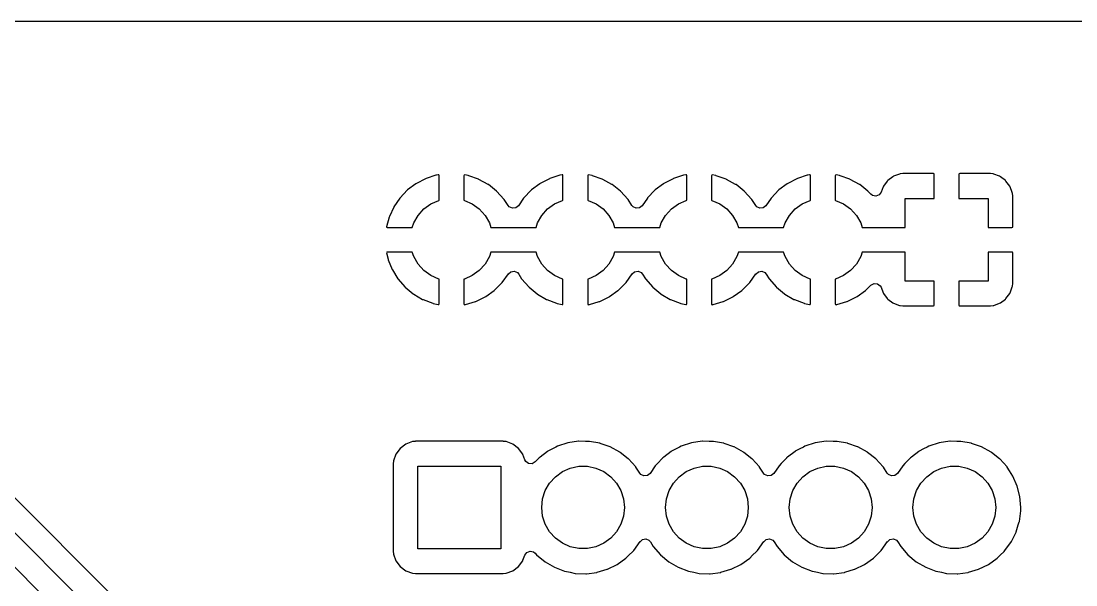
# Model space of a CAD drawing. Extents: x 1.59 to 8.05, y -5.89 to -3.37.
# Drawn here: x 6.693 to 7.545, y -3.823 to -3.366 of the extents above; entities that cross this region are included whole.
import ezdxf

# ---------------------------------------------------------------- set-up
doc = ezdxf.new("R2010")
doc.units = 0
doc.header["$MEASUREMENT"] = 0
doc.layers.add('BLACK', color=7, linetype='CONTINUOUS')

msp = doc.modelspace()

# ---------------------------------------------------------------- linework, layer by layer
at = {"layer": 'BLACK', "linetype": 'CONTINUOUS'}
for p, q in [((1.77329, -3.36646), (7.87207, -3.36646)), ((6.9164, -3.98047), (6.39306, -3.45713)), ((6.37704, -3.46942), (6.91261, -4.00499)), ((6.89778, -4.018), (6.366, -3.48622)), ((7.01997, -3.49395), (7.01254, -3.49782)), ((7.02035, -3.49379), (7.01997, -3.49395)), ((7.02832, -3.49118), (7.02035, -3.49379)), ((7.02871, -3.49109), (7.02832, -3.49118)), ((7.03023, -3.49086), (7.02871, -3.49109)), ((7.03079, -3.49094), (7.03023, -3.49086)), ((7.03094, -3.49146), (7.03079, -3.49094)), ((7.03094, -3.51141), (7.03094, -3.49146)), ((7.05112, -3.49096), (7.05094, -3.49153)), ((7.05094, -3.49153), (7.05094, -3.51141)), ((7.05165, -3.4909), (7.05112, -3.49096)), ((7.05445, -3.4914), (7.05165, -3.4909)), ((7.05484, -3.49151), (7.05445, -3.4914)), ((7.06274, -3.49431), (7.05484, -3.49151)), ((7.11997, -3.49395), (7.11254, -3.49782)), ((7.12035, -3.49379), (7.11997, -3.49395)), ((7.12832, -3.49118), (7.12035, -3.49379)), ((7.12871, -3.49109), (7.12832, -3.49118)), ((7.13023, -3.49086), (7.12871, -3.49109)), ((7.13079, -3.49094), (7.13023, -3.49086)), ((7.13094, -3.49146), (7.13079, -3.49094)), ((7.13094, -3.51141), (7.13094, -3.49146)), ((7.15112, -3.49096), (7.15094, -3.49153)), ((7.15094, -3.49153), (7.15094, -3.51141)), ((7.15165, -3.4909), (7.15112, -3.49096)), ((7.15445, -3.4914), (7.15165, -3.4909)), ((7.15484, -3.49151), (7.15445, -3.4914)), ((7.16274, -3.49431), (7.15484, -3.49151)), ((7.21997, -3.49395), (7.21254, -3.49782)), ((7.22035, -3.49379), (7.21997, -3.49395)), ((7.22832, -3.49118), (7.22035, -3.49379)), ((7.22871, -3.49109), (7.22832, -3.49118)), ((7.23023, -3.49086), (7.22871, -3.49109)), ((7.23079, -3.49094), (7.23023, -3.49086)), ((7.23094, -3.49146), (7.23079, -3.49094)), ((7.23094, -3.51141), (7.23094, -3.49146)), ((7.25112, -3.49096), (7.25094, -3.49153)), ((7.25094, -3.49153), (7.25094, -3.51141)), ((7.25165, -3.4909), (7.25112, -3.49096)), ((7.25445, -3.4914), (7.25165, -3.4909)), ((7.25484, -3.49151), (7.25445, -3.4914)), ((7.26274, -3.49431), (7.25484, -3.49151)), ((7.31997, -3.49395), (7.31254, -3.49782)), ((7.32035, -3.49379), (7.31997, -3.49395)), ((7.32832, -3.49118), (7.32035, -3.49379)), ((7.32871, -3.49109), (7.32832, -3.49118)), ((7.33023, -3.49086), (7.32871, -3.49109)), ((7.33079, -3.49094), (7.33023, -3.49086)), ((7.33094, -3.49146), (7.33079, -3.49094)), ((7.33094, -3.51141), (7.33094, -3.49146)), ((7.35112, -3.49096), (7.35094, -3.49153)), ((7.35094, -3.49153), (7.35094, -3.51141)), ((7.35165, -3.4909), (7.35112, -3.49096)), ((7.35445, -3.4914), (7.35165, -3.4909)), ((7.35484, -3.49151), (7.35445, -3.4914)), ((7.36274, -3.49431), (7.35484, -3.49151)), ((7.39749, -3.49233), (7.39348, -3.49534)), ((7.39811, -3.492), (7.39749, -3.49233)), ((7.40285, -3.49022), (7.39811, -3.492)), ((7.40345, -3.49007), (7.40285, -3.49022)), ((7.40545, -3.48986), (7.40345, -3.49007)), ((7.40572, -3.48984), (7.40545, -3.48986)), ((7.43041, -3.48984), (7.40572, -3.48984)), ((7.43071, -3.48991), (7.43041, -3.48984)), ((7.43077, -3.48996), (7.43071, -3.48991)), ((7.43094, -3.49056), (7.43077, -3.48996)), ((7.43094, -3.50984), (7.43094, -3.49056)), ((7.45101, -3.49007), (7.45094, -3.49038)), ((7.45094, -3.49038), (7.45094, -3.50984)), ((7.45106, -3.49002), (7.45101, -3.49007)), ((7.45166, -3.48984), (7.45106, -3.49002)), ((7.47617, -3.48984), (7.45166, -3.48984)), ((7.47644, -3.48986), (7.47617, -3.48984)), ((7.47844, -3.49007), (7.47644, -3.48986)), ((7.47904, -3.49022), (7.47844, -3.49007)), ((7.48378, -3.492), (7.47904, -3.49022)), ((7.4844, -3.49233), (7.48378, -3.492)), ((7.48841, -3.49534), (7.4844, -3.49233)), ((7.01219, -3.49803), (7.00549, -3.50307)), ((7.01254, -3.49782), (7.01219, -3.49803)), ((7.06311, -3.49447), (7.06274, -3.49431)), ((7.07045, -3.49852), (7.06311, -3.49447)), ((7.07079, -3.49875), (7.07045, -3.49852)), ((7.07737, -3.50395), (7.07079, -3.49875)), ((7.11219, -3.49803), (7.10549, -3.50307)), ((7.11254, -3.49782), (7.11219, -3.49803)), ((7.16311, -3.49447), (7.16274, -3.49431)), ((7.17045, -3.49852), (7.16311, -3.49447)), ((7.17079, -3.49875), (7.17045, -3.49852)), ((7.17737, -3.50395), (7.17079, -3.49875)), ((7.21219, -3.49803), (7.20549, -3.50307)), ((7.21254, -3.49782), (7.21219, -3.49803)), ((7.26311, -3.49447), (7.26274, -3.49431)), ((7.27045, -3.49852), (7.26311, -3.49447)), ((7.27079, -3.49875), (7.27045, -3.49852)), ((7.27737, -3.50395), (7.27079, -3.49875)), ((7.31219, -3.49803), (7.30549, -3.50307)), ((7.31254, -3.49782), (7.31219, -3.49803)), ((7.36311, -3.49447), (7.36274, -3.49431)), ((7.37045, -3.49852), (7.36311, -3.49447)), ((7.37079, -3.49875), (7.37045, -3.49852)), ((7.37737, -3.50395), (7.37079, -3.49875)), ((7.38963, -3.50047), (7.388, -3.50484)), ((7.38997, -3.49986), (7.38963, -3.50047)), ((7.39298, -3.49584), (7.38997, -3.49986)), ((7.39348, -3.49534), (7.39298, -3.49584)), ((7.48891, -3.49584), (7.48841, -3.49534)), ((7.49192, -3.49986), (7.48891, -3.49584)), ((7.49226, -3.50047), (7.49192, -3.49986)), ((7.49403, -3.50521), (7.49226, -3.50047)), ((6.99914, -3.50971), (6.99441, -3.51664)), ((6.99939, -3.5094), (6.99914, -3.50971)), ((7.00519, -3.50334), (6.99939, -3.5094)), ((7.00549, -3.50307), (7.00519, -3.50334)), ((7.07767, -3.50422), (7.07737, -3.50395)), ((7.08331, -3.51042), (7.07767, -3.50422)), ((7.08356, -3.51075), (7.08331, -3.51042)), ((7.08674, -3.51567), (7.08356, -3.51075)), ((7.09914, -3.50971), (7.09501, -3.51577)), ((7.09939, -3.5094), (7.09914, -3.50971)), ((7.10519, -3.50334), (7.09939, -3.5094)), ((7.10549, -3.50307), (7.10519, -3.50334)), ((7.17767, -3.50422), (7.17737, -3.50395)), ((7.18331, -3.51042), (7.17767, -3.50422)), ((7.18356, -3.51075), (7.18331, -3.51042)), ((7.18674, -3.51567), (7.18356, -3.51075)), ((7.19914, -3.50971), (7.19501, -3.51577)), ((7.19939, -3.5094), (7.19914, -3.50971)), ((7.20519, -3.50334), (7.19939, -3.5094)), ((7.20549, -3.50307), (7.20519, -3.50334)), ((7.27767, -3.50422), (7.27737, -3.50395)), ((7.28331, -3.51042), (7.27767, -3.50422)), ((7.28356, -3.51075), (7.28331, -3.51042)), ((7.28674, -3.51567), (7.28356, -3.51075)), ((7.29914, -3.50971), (7.29501, -3.51577)), ((7.29939, -3.5094), (7.29914, -3.50971)), ((7.30519, -3.50334), (7.29939, -3.5094)), ((7.30549, -3.50307), (7.30519, -3.50334)), ((7.37767, -3.50422), (7.37737, -3.50395)), ((7.37968, -3.50643), (7.37767, -3.50422)), ((7.38097, -3.50745), (7.37968, -3.50643)), ((7.3837, -3.50804), (7.38097, -3.50745)), ((7.38632, -3.50707), (7.3837, -3.50804)), ((7.388, -3.50484), (7.38632, -3.50707)), ((7.40748, -3.53331), (7.40748, -3.50984)), ((7.40748, -3.50984), (7.43094, -3.50984)), ((7.45094, -3.50984), (7.47441, -3.50984)), ((7.47441, -3.50984), (7.47441, -3.53331)), ((7.49418, -3.50581), (7.49403, -3.50521)), ((7.49439, -3.50782), (7.49418, -3.50581)), ((7.49441, -3.50808), (7.49439, -3.50782)), ((7.49441, -3.53277), (7.49441, -3.50808)), ((6.99421, -3.51699), (6.99068, -3.5246)), ((6.99441, -3.51664), (6.99421, -3.51699)), ((7.01387, -3.52364), (7.01855, -3.51844)), ((7.01855, -3.51844), (7.02421, -3.51433)), ((7.02421, -3.51433), (7.0306, -3.51148)), ((7.0306, -3.51148), (7.03094, -3.51141)), ((7.05094, -3.51141), (7.05129, -3.51148)), ((7.05129, -3.51148), (7.05768, -3.51433)), ((7.05768, -3.51433), (7.06334, -3.51844)), ((7.06334, -3.51844), (7.06802, -3.52364)), ((7.08756, -3.51663), (7.08674, -3.51567)), ((7.09007, -3.51786), (7.08756, -3.51663)), ((7.09285, -3.51754), (7.09007, -3.51786)), ((7.09501, -3.51577), (7.09285, -3.51754)), ((7.11387, -3.52364), (7.11855, -3.51844)), ((7.11855, -3.51844), (7.12421, -3.51433)), ((7.12421, -3.51433), (7.1306, -3.51148)), ((7.1306, -3.51148), (7.13094, -3.51141)), ((7.15094, -3.51141), (7.15129, -3.51148)), ((7.15129, -3.51148), (7.15768, -3.51433)), ((7.15768, -3.51433), (7.16334, -3.51844)), ((7.16334, -3.51844), (7.16802, -3.52364)), ((7.18756, -3.51663), (7.18674, -3.51567)), ((7.19007, -3.51786), (7.18756, -3.51663)), ((7.19285, -3.51754), (7.19007, -3.51786)), ((7.19501, -3.51577), (7.19285, -3.51754)), ((7.21387, -3.52364), (7.21855, -3.51844)), ((7.21855, -3.51844), (7.22421, -3.51433)), ((7.22421, -3.51433), (7.2306, -3.51148)), ((7.2306, -3.51148), (7.23094, -3.51141)), ((7.25094, -3.51141), (7.25129, -3.51148)), ((7.25129, -3.51148), (7.25768, -3.51433)), ((7.25768, -3.51433), (7.26334, -3.51844)), ((7.26334, -3.51844), (7.26802, -3.52364)), ((7.28756, -3.51663), (7.28674, -3.51567)), ((7.29007, -3.51786), (7.28756, -3.51663)), ((7.29285, -3.51754), (7.29007, -3.51786)), ((7.29501, -3.51577), (7.29285, -3.51754)), ((7.31387, -3.52364), (7.31855, -3.51844)), ((7.31855, -3.51844), (7.32421, -3.51433)), ((7.32421, -3.51433), (7.3306, -3.51148)), ((7.3306, -3.51148), (7.33094, -3.51141)), ((7.35094, -3.51141), (7.35129, -3.51148)), ((7.35129, -3.51148), (7.35768, -3.51433)), ((7.35768, -3.51433), (7.36334, -3.51844)), ((7.36334, -3.51844), (7.36802, -3.52364)), ((6.99054, -3.52498), (6.98836, -3.53284)), ((6.99068, -3.5246), (6.99054, -3.52498)), ((7.01037, -3.5297), (7.01387, -3.52364)), ((7.06802, -3.52364), (7.07152, -3.5297)), ((7.11037, -3.5297), (7.11387, -3.52364)), ((7.16802, -3.52364), (7.17152, -3.5297)), ((7.21037, -3.5297), (7.21387, -3.52364)), ((7.26802, -3.52364), (7.27152, -3.5297)), ((7.31037, -3.5297), (7.31387, -3.52364)), ((7.36802, -3.52364), (7.37152, -3.5297)), ((6.98836, -3.53284), (6.98842, -3.53317)), ((6.98842, -3.53317), (6.98891, -3.53331)), ((6.98891, -3.53331), (7.0092, -3.53331)), ((7.0092, -3.53331), (7.01037, -3.5297)), ((7.07152, -3.5297), (7.07269, -3.53331)), ((7.07269, -3.53331), (7.1092, -3.53331)), ((7.1092, -3.53331), (7.11037, -3.5297)), ((7.17152, -3.5297), (7.17269, -3.53331)), ((7.17269, -3.53331), (7.2092, -3.53331)), ((7.2092, -3.53331), (7.21037, -3.5297)), ((7.27152, -3.5297), (7.27269, -3.53331)), ((7.27269, -3.53331), (7.3092, -3.53331)), ((7.3092, -3.53331), (7.31037, -3.5297)), ((7.37152, -3.5297), (7.37269, -3.53331)), ((7.37269, -3.53331), (7.40748, -3.53331)), ((7.47441, -3.53331), (7.4937, -3.53331)), ((7.4937, -3.53331), (7.4943, -3.53313)), ((7.4943, -3.53313), (7.49434, -3.53308)), ((7.49434, -3.53308), (7.49441, -3.53277)), ((6.98857, -3.55346), (6.98851, -3.55386)), ((6.98851, -3.55386), (6.98971, -3.55915)), ((6.9891, -3.55331), (6.98857, -3.55346)), ((7.0092, -3.55331), (6.9891, -3.55331)), ((7.01037, -3.55692), (7.0092, -3.55331)), ((7.07269, -3.55331), (7.07152, -3.55692)), ((7.1092, -3.55331), (7.07269, -3.55331)), ((7.11037, -3.55692), (7.1092, -3.55331)), ((7.17269, -3.55331), (7.17152, -3.55692)), ((7.2092, -3.55331), (7.17269, -3.55331)), ((7.21037, -3.55692), (7.2092, -3.55331)), ((7.27269, -3.55331), (7.27152, -3.55692)), ((7.3092, -3.55331), (7.27269, -3.55331)), ((7.31037, -3.55692), (7.3092, -3.55331)), ((7.37269, -3.55331), (7.37152, -3.55692)), ((7.40748, -3.55331), (7.37269, -3.55331)), ((7.40748, -3.57677), (7.40748, -3.55331)), ((7.49388, -3.55331), (7.47441, -3.55331)), ((7.47441, -3.55331), (7.47441, -3.57677)), ((7.49418, -3.55337), (7.49388, -3.55331)), ((7.49423, -3.55342), (7.49418, -3.55337)), ((7.49441, -3.55402), (7.49423, -3.55342)), ((6.98971, -3.55915), (6.98983, -3.55954)), ((6.98983, -3.55954), (6.99298, -3.56731)), ((7.01387, -3.56298), (7.01037, -3.55692)), ((7.07152, -3.55692), (7.06802, -3.56298)), ((7.11387, -3.56298), (7.11037, -3.55692)), ((7.17152, -3.55692), (7.16802, -3.56298)), ((7.21387, -3.56298), (7.21037, -3.55692)), ((7.27152, -3.55692), (7.26802, -3.56298)), ((7.31387, -3.56298), (7.31037, -3.55692)), ((7.37152, -3.55692), (7.36802, -3.56298)), ((7.49441, -3.57853), (7.49441, -3.55402)), ((6.99298, -3.56731), (6.99317, -3.56767)), ((6.99317, -3.56767), (6.99755, -3.57482)), ((7.01855, -3.56818), (7.01387, -3.56298)), ((7.02421, -3.57229), (7.01855, -3.56818)), ((7.06334, -3.56818), (7.05768, -3.57229)), ((7.06802, -3.56298), (7.06334, -3.56818)), ((7.08697, -3.57097), (7.08885, -3.56925)), ((7.08885, -3.56925), (7.0916, -3.56877)), ((7.0916, -3.56877), (7.09418, -3.56985)), ((7.09418, -3.56985), (7.09527, -3.5711)), ((7.11855, -3.56818), (7.11387, -3.56298)), ((7.12421, -3.57229), (7.11855, -3.56818)), ((7.16334, -3.56818), (7.15768, -3.57229)), ((7.16802, -3.56298), (7.16334, -3.56818)), ((7.18697, -3.57097), (7.18885, -3.56925)), ((7.18885, -3.56925), (7.1916, -3.56877)), ((7.1916, -3.56877), (7.19418, -3.56985)), ((7.19418, -3.56985), (7.19527, -3.5711)), ((7.21855, -3.56818), (7.21387, -3.56298)), ((7.22421, -3.57229), (7.21855, -3.56818)), ((7.26334, -3.56818), (7.25768, -3.57229)), ((7.26802, -3.56298), (7.26334, -3.56818)), ((7.28697, -3.57097), (7.28885, -3.56925)), ((7.28885, -3.56925), (7.2916, -3.56877)), ((7.2916, -3.56877), (7.29418, -3.56985)), ((7.29418, -3.56985), (7.29527, -3.5711)), ((7.31855, -3.56818), (7.31387, -3.56298)), ((7.32421, -3.57229), (7.31855, -3.56818)), ((7.36334, -3.56818), (7.35768, -3.57229)), ((7.36802, -3.56298), (7.36334, -3.56818)), ((6.99755, -3.57482), (6.99779, -3.57515)), ((6.99779, -3.57515), (7.00328, -3.58148)), ((7.0306, -3.57513), (7.02421, -3.57229)), ((7.03094, -3.57521), (7.0306, -3.57513)), ((7.03094, -3.59524), (7.03094, -3.57521)), ((7.05129, -3.57513), (7.05094, -3.57521)), ((7.05094, -3.57521), (7.05094, -3.59522)), ((7.05768, -3.57229), (7.05129, -3.57513)), ((7.07572, -3.58414), (7.08166, -3.57822)), ((7.08166, -3.57822), (7.08192, -3.57791)), ((7.08192, -3.57791), (7.08693, -3.57094)), ((7.08693, -3.57094), (7.08697, -3.57097)), ((7.09527, -3.5711), (7.09755, -3.57482)), ((7.09755, -3.57482), (7.09779, -3.57515)), ((7.09779, -3.57515), (7.10328, -3.58148)), ((7.1306, -3.57513), (7.12421, -3.57229)), ((7.13094, -3.57521), (7.1306, -3.57513)), ((7.13094, -3.59524), (7.13094, -3.57521)), ((7.15129, -3.57513), (7.15094, -3.57521)), ((7.15094, -3.57521), (7.15094, -3.59522)), ((7.15768, -3.57229), (7.15129, -3.57513)), ((7.17572, -3.58414), (7.18166, -3.57822)), ((7.18166, -3.57822), (7.18192, -3.57791)), ((7.18192, -3.57791), (7.18693, -3.57094)), ((7.18693, -3.57094), (7.18697, -3.57097)), ((7.19527, -3.5711), (7.19755, -3.57482)), ((7.19755, -3.57482), (7.19779, -3.57515)), ((7.19779, -3.57515), (7.20328, -3.58148)), ((7.2306, -3.57513), (7.22421, -3.57229)), ((7.23094, -3.57521), (7.2306, -3.57513)), ((7.23094, -3.59524), (7.23094, -3.57521)), ((7.25129, -3.57513), (7.25094, -3.57521)), ((7.25094, -3.57521), (7.25094, -3.59522)), ((7.25768, -3.57229), (7.25129, -3.57513)), ((7.27572, -3.58414), (7.28166, -3.57822)), ((7.28166, -3.57822), (7.28192, -3.57791)), ((7.28192, -3.57791), (7.28693, -3.57094)), ((7.28693, -3.57094), (7.28697, -3.57097)), ((7.29527, -3.5711), (7.29755, -3.57482)), ((7.29755, -3.57482), (7.29779, -3.57515)), ((7.29779, -3.57515), (7.30328, -3.58148)), ((7.3306, -3.57513), (7.32421, -3.57229)), ((7.33094, -3.57521), (7.3306, -3.57513)), ((7.33094, -3.59524), (7.33094, -3.57521)), ((7.35129, -3.57513), (7.35094, -3.57521)), ((7.35094, -3.57521), (7.35094, -3.59522)), ((7.35768, -3.57229), (7.35129, -3.57513)), ((7.37985, -3.58002), (7.38231, -3.57868)), ((7.38231, -3.57868), (7.3851, -3.57889)), ((7.3851, -3.57889), (7.38733, -3.58056)), ((7.43094, -3.57677), (7.40748, -3.57677)), ((7.43094, -3.59624), (7.43094, -3.57677)), ((7.47441, -3.57677), (7.45094, -3.57677)), ((7.45094, -3.57677), (7.45094, -3.59606)), ((7.49418, -3.5808), (7.49439, -3.5788)), ((7.49439, -3.5788), (7.49441, -3.57853)), ((7.00328, -3.58148), (7.00357, -3.58177)), ((7.00357, -3.58177), (7.01002, -3.58712)), ((7.01002, -3.58712), (7.01035, -3.58736)), ((7.01035, -3.58736), (7.01759, -3.59159)), ((7.06858, -3.58927), (7.07541, -3.5844)), ((7.07541, -3.5844), (7.07572, -3.58414)), ((7.10328, -3.58148), (7.10357, -3.58177)), ((7.10357, -3.58177), (7.11002, -3.58712)), ((7.11002, -3.58712), (7.11035, -3.58736)), ((7.11035, -3.58736), (7.11759, -3.59159)), ((7.16858, -3.58927), (7.17541, -3.5844)), ((7.17541, -3.5844), (7.17572, -3.58414)), ((7.20328, -3.58148), (7.20357, -3.58177)), ((7.20357, -3.58177), (7.21002, -3.58712)), ((7.21002, -3.58712), (7.21035, -3.58736)), ((7.21035, -3.58736), (7.21759, -3.59159)), ((7.26858, -3.58927), (7.27541, -3.5844)), ((7.27541, -3.5844), (7.27572, -3.58414)), ((7.30328, -3.58148), (7.30357, -3.58177)), ((7.30357, -3.58177), (7.31002, -3.58712)), ((7.31002, -3.58712), (7.31035, -3.58736)), ((7.31035, -3.58736), (7.31759, -3.59159)), ((7.36858, -3.58927), (7.37541, -3.5844)), ((7.37541, -3.5844), (7.37572, -3.58414)), ((7.37572, -3.58414), (7.37985, -3.58002)), ((7.38733, -3.58056), (7.388, -3.58179)), ((7.388, -3.58179), (7.38963, -3.58614)), ((7.38963, -3.58614), (7.38997, -3.58676)), ((7.38997, -3.58676), (7.39298, -3.59078)), ((7.48891, -3.59078), (7.49192, -3.58676)), ((7.49192, -3.58676), (7.49226, -3.58614)), ((7.49226, -3.58614), (7.49403, -3.5814)), ((7.49403, -3.5814), (7.49418, -3.5808)), ((7.01759, -3.59159), (7.01795, -3.59176)), ((7.01795, -3.59176), (7.02579, -3.59475)), ((7.02579, -3.59475), (7.02618, -3.59487)), ((7.02618, -3.59487), (7.03025, -3.59569)), ((7.03025, -3.59569), (7.0308, -3.59565)), ((7.0308, -3.59565), (7.03094, -3.59524)), ((7.05094, -3.59522), (7.0511, -3.59576)), ((7.0511, -3.59576), (7.05163, -3.59584)), ((7.05163, -3.59584), (7.0519, -3.59581)), ((7.0519, -3.59581), (7.05229, -3.59572)), ((7.05229, -3.59572), (7.06032, -3.59331)), ((7.06032, -3.59331), (7.0607, -3.59317)), ((7.0607, -3.59317), (7.06823, -3.58948)), ((7.06823, -3.58948), (7.06858, -3.58927)), ((7.11759, -3.59159), (7.11795, -3.59176)), ((7.11795, -3.59176), (7.12579, -3.59475)), ((7.12579, -3.59475), (7.12618, -3.59487)), ((7.12618, -3.59487), (7.13025, -3.59569)), ((7.13025, -3.59569), (7.1308, -3.59565)), ((7.1308, -3.59565), (7.13094, -3.59524)), ((7.15094, -3.59522), (7.1511, -3.59576)), ((7.1511, -3.59576), (7.15163, -3.59584)), ((7.15163, -3.59584), (7.1519, -3.59581)), ((7.1519, -3.59581), (7.15229, -3.59572)), ((7.15229, -3.59572), (7.16033, -3.59331)), ((7.16033, -3.59331), (7.1607, -3.59317)), ((7.1607, -3.59317), (7.16823, -3.58948)), ((7.16823, -3.58948), (7.16858, -3.58927)), ((7.21759, -3.59159), (7.21795, -3.59176)), ((7.21795, -3.59176), (7.22579, -3.59475)), ((7.22579, -3.59475), (7.22618, -3.59487)), ((7.22618, -3.59487), (7.23025, -3.59569)), ((7.23025, -3.59569), (7.2308, -3.59565)), ((7.2308, -3.59565), (7.23094, -3.59524)), ((7.25094, -3.59522), (7.2511, -3.59576)), ((7.2511, -3.59576), (7.25163, -3.59584)), ((7.25163, -3.59584), (7.2519, -3.59581)), ((7.2519, -3.59581), (7.25229, -3.59572)), ((7.25229, -3.59572), (7.26032, -3.59331)), ((7.26032, -3.59331), (7.2607, -3.59317)), ((7.2607, -3.59317), (7.26823, -3.58948)), ((7.26823, -3.58948), (7.26858, -3.58927)), ((7.31759, -3.59159), (7.31795, -3.59176)), ((7.31795, -3.59176), (7.32579, -3.59475)), ((7.32579, -3.59475), (7.32618, -3.59487)), ((7.32618, -3.59487), (7.33025, -3.59569)), ((7.33025, -3.59569), (7.3308, -3.59565)), ((7.3308, -3.59565), (7.33094, -3.59524)), ((7.35094, -3.59522), (7.3511, -3.59576)), ((7.3511, -3.59576), (7.35163, -3.59584)), ((7.35163, -3.59584), (7.3519, -3.59581)), ((7.3519, -3.59581), (7.35229, -3.59572)), ((7.35229, -3.59572), (7.36032, -3.59331)), ((7.36032, -3.59331), (7.3607, -3.59317)), ((7.3607, -3.59317), (7.36823, -3.58948)), ((7.36823, -3.58948), (7.36858, -3.58927)), ((7.39298, -3.59078), (7.39348, -3.59127)), ((7.39348, -3.59127), (7.39749, -3.59428)), ((7.39749, -3.59428), (7.39811, -3.59462)), ((7.39811, -3.59462), (7.40285, -3.5964)), ((7.40285, -3.5964), (7.40345, -3.59654)), ((7.43088, -3.59654), (7.43094, -3.59624)), ((7.45094, -3.59606), (7.45112, -3.59666)), ((7.47844, -3.59654), (7.47904, -3.5964)), ((7.47904, -3.5964), (7.48378, -3.59462)), ((7.48378, -3.59462), (7.4844, -3.59428)), ((7.4844, -3.59428), (7.48841, -3.59127)), ((7.48841, -3.59127), (7.48891, -3.59078)), ((7.40345, -3.59654), (7.40545, -3.59676)), ((7.40545, -3.59676), (7.40572, -3.59677)), ((7.40572, -3.59677), (7.43023, -3.59677)), ((7.43023, -3.59677), (7.43083, -3.5966)), ((7.43083, -3.5966), (7.43088, -3.59654)), ((7.45112, -3.59666), (7.45118, -3.59671)), ((7.45118, -3.59671), (7.45148, -3.59677)), ((7.45148, -3.59677), (7.47617, -3.59677)), ((7.47617, -3.59677), (7.47644, -3.59676)), ((7.47644, -3.59676), (7.47844, -3.59654)), ((7.00944, -3.70662), (7.00407, -3.70864)), ((7.01164, -3.70639), (7.00944, -3.70662)), ((7.01175, -3.70637), (7.01164, -3.70639)), ((7.01188, -3.70636), (7.01175, -3.70637)), ((7.0826, -3.70636), (7.01188, -3.70636)), ((7.08274, -3.70637), (7.0826, -3.70636)), ((7.08285, -3.70639), (7.08274, -3.70637)), ((7.08505, -3.70662), (7.08285, -3.70639)), ((7.09042, -3.70864), (7.08505, -3.70662)), ((7.1435, -3.70631), (7.13481, -3.70764)), ((7.1437, -3.70631), (7.1435, -3.70631)), ((7.14922, -3.70638), (7.1437, -3.70631)), ((7.1437, -3.70631), (7.1437, -3.70631)), ((7.15229, -3.70641), (7.14922, -3.70638)), ((7.15249, -3.70645), (7.15229, -3.70641)), ((7.1525, -3.70645), (7.15249, -3.70645)), ((7.16075, -3.70792), (7.1525, -3.70645)), ((7.2435, -3.70631), (7.23481, -3.70764)), ((7.2437, -3.70631), (7.2435, -3.70631)), ((7.24922, -3.70638), (7.2437, -3.70631)), ((7.2437, -3.70631), (7.2437, -3.70631)), ((7.25229, -3.70641), (7.24922, -3.70638)), ((7.25249, -3.70645), (7.25229, -3.70641)), ((7.26075, -3.70792), (7.25249, -3.70645)), ((7.25249, -3.70645), (7.25249, -3.70645)), ((7.3435, -3.70631), (7.33481, -3.70764)), ((7.3437, -3.70631), (7.3435, -3.70631)), ((7.34922, -3.70638), (7.3437, -3.70631)), ((7.3437, -3.70631), (7.3437, -3.70631)), ((7.35229, -3.70641), (7.34922, -3.70638)), ((7.35249, -3.70645), (7.35229, -3.70641)), ((7.3525, -3.70645), (7.35249, -3.70645)), ((7.36075, -3.70792), (7.3525, -3.70645)), ((7.4435, -3.70631), (7.43481, -3.70764)), ((7.4437, -3.70631), (7.4435, -3.70631)), ((7.44922, -3.70638), (7.4437, -3.70631)), ((7.4437, -3.70631), (7.4437, -3.70631)), ((7.45229, -3.70641), (7.44922, -3.70638)), ((7.45249, -3.70645), (7.45229, -3.70641)), ((7.46075, -3.70792), (7.45249, -3.70645)), ((7.45249, -3.70645), (7.45249, -3.70645)), ((6.99948, -3.71208), (6.99604, -3.71667)), ((7.00407, -3.70864), (6.99948, -3.71208)), ((7.09501, -3.71208), (7.09042, -3.70864)), ((7.09845, -3.71667), (7.09501, -3.71208)), ((7.11848, -3.71455), (7.11244, -3.71909)), ((7.11865, -3.71443), (7.11848, -3.71455)), ((7.11848, -3.71455), (7.11848, -3.71455)), ((7.12238, -3.71249), (7.11865, -3.71443)), ((7.12525, -3.71099), (7.12238, -3.71249)), ((7.12645, -3.71037), (7.12525, -3.71099)), ((7.13481, -3.70764), (7.12645, -3.71037)), ((7.16095, -3.70796), (7.16075, -3.70792)), ((7.16075, -3.70792), (7.16075, -3.70792)), ((7.16114, -3.70802), (7.16095, -3.70796)), ((7.16115, -3.70802), (7.16114, -3.70802)), ((7.16905, -3.71082), (7.16115, -3.70802)), ((7.16924, -3.71089), (7.16905, -3.71082)), ((7.16905, -3.71082), (7.16905, -3.71082)), ((7.17694, -3.71514), (7.16924, -3.71089)), ((7.1771, -3.71527), (7.17694, -3.71514)), ((7.18369, -3.72047), (7.1771, -3.71527)), ((7.1771, -3.71527), (7.1771, -3.71527)), ((7.21848, -3.71455), (7.21244, -3.71909)), ((7.21865, -3.71443), (7.21848, -3.71455)), ((7.21848, -3.71455), (7.21848, -3.71455)), ((7.22238, -3.71249), (7.21865, -3.71443)), ((7.22525, -3.71099), (7.22238, -3.71249)), ((7.22645, -3.71037), (7.22525, -3.71099)), ((7.23481, -3.70764), (7.22645, -3.71037)), ((7.26095, -3.70796), (7.26075, -3.70792)), ((7.26075, -3.70792), (7.26075, -3.70792)), ((7.26114, -3.70802), (7.26095, -3.70796)), ((7.26115, -3.70802), (7.26114, -3.70802)), ((7.26905, -3.71082), (7.26115, -3.70802)), ((7.26924, -3.71089), (7.26905, -3.71082)), ((7.26905, -3.71082), (7.26905, -3.71082)), ((7.27694, -3.71514), (7.26924, -3.71089)), ((7.2771, -3.71527), (7.27694, -3.71514)), ((7.28369, -3.72047), (7.2771, -3.71527)), ((7.2771, -3.71527), (7.2771, -3.71527)), ((7.31848, -3.71455), (7.31244, -3.71909)), ((7.31865, -3.71443), (7.31848, -3.71455)), ((7.31848, -3.71455), (7.31848, -3.71455)), ((7.32238, -3.71249), (7.31865, -3.71443)), ((7.32525, -3.71099), (7.32238, -3.71249)), ((7.32645, -3.71037), (7.32525, -3.71099)), ((7.33481, -3.70764), (7.32645, -3.71037)), ((7.36095, -3.70796), (7.36075, -3.70792)), ((7.36075, -3.70792), (7.36075, -3.70792)), ((7.36114, -3.70802), (7.36095, -3.70796)), ((7.36115, -3.70802), (7.36114, -3.70802)), ((7.36905, -3.71082), (7.36115, -3.70802)), ((7.36924, -3.71089), (7.36905, -3.71082)), ((7.36905, -3.71082), (7.36905, -3.71082)), ((7.37694, -3.71514), (7.36924, -3.71089)), ((7.3771, -3.71527), (7.37694, -3.71514)), ((7.38369, -3.72047), (7.3771, -3.71527)), ((7.3771, -3.71527), (7.3771, -3.71527)), ((7.41848, -3.71455), (7.41244, -3.71909)), ((7.41865, -3.71443), (7.41848, -3.71455)), ((7.41848, -3.71455), (7.41848, -3.71455)), ((7.42238, -3.71249), (7.41865, -3.71443)), ((7.42525, -3.71099), (7.42238, -3.71249)), ((7.42645, -3.71037), (7.42525, -3.71099)), ((7.43481, -3.70764), (7.42645, -3.71037)), ((7.46095, -3.70796), (7.46075, -3.70792)), ((7.46075, -3.70792), (7.46075, -3.70792)), ((7.46115, -3.70802), (7.46095, -3.70796)), ((7.46905, -3.71082), (7.46115, -3.70802)), ((7.46115, -3.70802), (7.46115, -3.70802)), ((7.46924, -3.71089), (7.46905, -3.71082)), ((7.46905, -3.71082), (7.46905, -3.71082)), ((7.47694, -3.71514), (7.46924, -3.71089)), ((7.4771, -3.71527), (7.47694, -3.71514)), ((7.48369, -3.72047), (7.4771, -3.71527)), ((7.4771, -3.71527), (7.4771, -3.71527)), ((6.99403, -3.72203), (6.99376, -3.72448)), ((6.99604, -3.71667), (6.99403, -3.72203)), ((7.09857, -3.717), (7.09845, -3.71667)), ((7.1002, -3.72135), (7.09857, -3.717)), ((7.10095, -3.72267), (7.1002, -3.72135)), ((7.10322, -3.72429), (7.10095, -3.72267)), ((7.10601, -3.72443), (7.10322, -3.72429)), ((7.10844, -3.72303), (7.10601, -3.72443)), ((7.10939, -3.72203), (7.10844, -3.72303)), ((7.11161, -3.71971), (7.10939, -3.72203)), ((7.11244, -3.71909), (7.11161, -3.71971)), ((7.18385, -3.72059), (7.18369, -3.72047)), ((7.18369, -3.72047), (7.18369, -3.72047)), ((7.18976, -3.7271), (7.18385, -3.72059)), ((7.20723, -3.72429), (7.20554, -3.72607)), ((7.21147, -3.71986), (7.20723, -3.72429)), ((7.21161, -3.71971), (7.21147, -3.71986)), ((7.21244, -3.71909), (7.21161, -3.71971)), ((7.28385, -3.72059), (7.28369, -3.72047)), ((7.28369, -3.72047), (7.28369, -3.72047)), ((7.28976, -3.7271), (7.28385, -3.72059)), ((7.30723, -3.72429), (7.30554, -3.72607)), ((7.31147, -3.71986), (7.30723, -3.72429)), ((7.31161, -3.71971), (7.31147, -3.71986)), ((7.31244, -3.71909), (7.31161, -3.71971)), ((7.38385, -3.72059), (7.38369, -3.72047)), ((7.38369, -3.72047), (7.38369, -3.72047)), ((7.38976, -3.7271), (7.38385, -3.72059)), ((7.40723, -3.72429), (7.40554, -3.72607)), ((7.41147, -3.71986), (7.40723, -3.72429)), ((7.41161, -3.71971), (7.41147, -3.71986)), ((7.41244, -3.71909), (7.41161, -3.71971)), ((7.48385, -3.72059), (7.48369, -3.72047)), ((7.48369, -3.72047), (7.48369, -3.72047)), ((7.48976, -3.7271), (7.48385, -3.72059)), ((6.99376, -3.72448), (6.99376, -3.7952)), ((7.01378, -3.79331), (7.01378, -3.72638)), ((7.01378, -3.72638), (7.08071, -3.72638)), ((7.08071, -3.72638), (7.08071, -3.79331)), ((7.12485, -3.73497), (7.13051, -3.73086)), ((7.13051, -3.73086), (7.1369, -3.72802)), ((7.1369, -3.72802), (7.14375, -3.72656)), ((7.14375, -3.72656), (7.15074, -3.72656)), ((7.15074, -3.72656), (7.15759, -3.72802)), ((7.15759, -3.72802), (7.16398, -3.73086)), ((7.16398, -3.73086), (7.16964, -3.73497)), ((7.18987, -3.72727), (7.18976, -3.7271)), ((7.19304, -3.73217), (7.18987, -3.72727)), ((7.18987, -3.72727), (7.18987, -3.72727)), ((7.19386, -3.73313), (7.19304, -3.73217)), ((7.20131, -3.73227), (7.19915, -3.73404)), ((7.20554, -3.72607), (7.20131, -3.73227)), ((7.22485, -3.73497), (7.23051, -3.73086)), ((7.23051, -3.73086), (7.2369, -3.72802)), ((7.2369, -3.72802), (7.24375, -3.72656)), ((7.24375, -3.72656), (7.25074, -3.72656)), ((7.25074, -3.72656), (7.25759, -3.72802)), ((7.25759, -3.72802), (7.26398, -3.73086)), ((7.26398, -3.73086), (7.26964, -3.73497)), ((7.28987, -3.72727), (7.28976, -3.7271)), ((7.29304, -3.73217), (7.28987, -3.72727)), ((7.28987, -3.72727), (7.28987, -3.72727)), ((7.29386, -3.73313), (7.29304, -3.73217)), ((7.30131, -3.73227), (7.29915, -3.73404)), ((7.30554, -3.72607), (7.30131, -3.73227)), ((7.32485, -3.73497), (7.33051, -3.73086)), ((7.33051, -3.73086), (7.3369, -3.72802)), ((7.3369, -3.72802), (7.34375, -3.72656)), ((7.34375, -3.72656), (7.35074, -3.72656)), ((7.35074, -3.72656), (7.35759, -3.72802)), ((7.35759, -3.72802), (7.36398, -3.73086)), ((7.36398, -3.73086), (7.36964, -3.73497)), ((7.38987, -3.72727), (7.38976, -3.7271)), ((7.39304, -3.73217), (7.38987, -3.72727)), ((7.38987, -3.72727), (7.38987, -3.72727)), ((7.39386, -3.73313), (7.39304, -3.73217)), ((7.40131, -3.73227), (7.39915, -3.73404)), ((7.40554, -3.72607), (7.40131, -3.73227)), ((7.42485, -3.73497), (7.43051, -3.73086)), ((7.43051, -3.73086), (7.4369, -3.72802)), ((7.4369, -3.72802), (7.44375, -3.72656)), ((7.44375, -3.72656), (7.45074, -3.72656)), ((7.45074, -3.72656), (7.45759, -3.72802)), ((7.45759, -3.72802), (7.46398, -3.73086)), ((7.46398, -3.73086), (7.46964, -3.73497)), ((7.48987, -3.72727), (7.48976, -3.7271)), ((7.49171, -3.7301), (7.48987, -3.72727)), ((7.48987, -3.72727), (7.48987, -3.72727)), ((7.49454, -3.73448), (7.49171, -3.7301)), ((7.11667, -3.74623), (7.12017, -3.74017)), ((7.12017, -3.74017), (7.12485, -3.73497)), ((7.16964, -3.73497), (7.17432, -3.74017)), ((7.17432, -3.74017), (7.17782, -3.74623)), ((7.19637, -3.73436), (7.19386, -3.73313)), ((7.19915, -3.73404), (7.19637, -3.73436)), ((7.21667, -3.74623), (7.22017, -3.74017)), ((7.22017, -3.74017), (7.22485, -3.73497)), ((7.26964, -3.73497), (7.27432, -3.74017)), ((7.27432, -3.74017), (7.27782, -3.74623)), ((7.29637, -3.73436), (7.29386, -3.73313)), ((7.29915, -3.73404), (7.29637, -3.73436)), ((7.31667, -3.74623), (7.32017, -3.74017)), ((7.32017, -3.74017), (7.32485, -3.73497)), ((7.36964, -3.73497), (7.37432, -3.74017)), ((7.37432, -3.74017), (7.37782, -3.74623)), ((7.39637, -3.73436), (7.39386, -3.73313)), ((7.39915, -3.73404), (7.39637, -3.73436)), ((7.41667, -3.74623), (7.42017, -3.74017)), ((7.42017, -3.74017), (7.42485, -3.73497)), ((7.46964, -3.73497), (7.47432, -3.74017)), ((7.47432, -3.74017), (7.47782, -3.74623)), ((7.49805, -3.74255), (7.49454, -3.73448)), ((7.11451, -3.75288), (7.11667, -3.74623)), ((7.17782, -3.74623), (7.17998, -3.75288)), ((7.21451, -3.75288), (7.21667, -3.74623)), ((7.27782, -3.74623), (7.27998, -3.75288)), ((7.31451, -3.75288), (7.31667, -3.74623)), ((7.37782, -3.74623), (7.37998, -3.75288)), ((7.41451, -3.75288), (7.41667, -3.74623)), ((7.47782, -3.74623), (7.47998, -3.75288)), ((7.50019, -3.75108), (7.49805, -3.74255)), ((7.11378, -3.75984), (7.11451, -3.75288)), ((7.17998, -3.75288), (7.18071, -3.75984)), ((7.21378, -3.75984), (7.21451, -3.75288)), ((7.27998, -3.75288), (7.28071, -3.75984)), ((7.31378, -3.75984), (7.31451, -3.75288)), ((7.37998, -3.75288), (7.38071, -3.75984)), ((7.41378, -3.75984), (7.41451, -3.75288)), ((7.47998, -3.75288), (7.48071, -3.75984)), ((7.50091, -3.75984), (7.50019, -3.75108)), ((7.11451, -3.7668), (7.11378, -3.75984)), ((7.11667, -3.77345), (7.11451, -3.7668)), ((7.17998, -3.7668), (7.17782, -3.77345)), ((7.18071, -3.75984), (7.17998, -3.7668)), ((7.21451, -3.7668), (7.21378, -3.75984)), ((7.21667, -3.77345), (7.21451, -3.7668)), ((7.27998, -3.7668), (7.27782, -3.77345)), ((7.28071, -3.75984), (7.27998, -3.7668)), ((7.31451, -3.7668), (7.31378, -3.75984)), ((7.31667, -3.77345), (7.31451, -3.7668)), ((7.37998, -3.7668), (7.37782, -3.77345)), ((7.38071, -3.75984), (7.37998, -3.7668)), ((7.41451, -3.7668), (7.41378, -3.75984)), ((7.41667, -3.77345), (7.41451, -3.7668)), ((7.47998, -3.7668), (7.47782, -3.77345)), ((7.48071, -3.75984), (7.47998, -3.7668)), ((7.4997, -3.77118), (7.50085, -3.76246)), ((7.50085, -3.76229), (7.50091, -3.75997)), ((7.50085, -3.76246), (7.50085, -3.76229)), ((7.50091, -3.75997), (7.50091, -3.75984)), ((7.50091, -3.75997), (7.50091, -3.75997)), ((7.12017, -3.77951), (7.11667, -3.77345)), ((7.17782, -3.77345), (7.17432, -3.77951)), ((7.22017, -3.77951), (7.21667, -3.77345)), ((7.27782, -3.77345), (7.27432, -3.77951)), ((7.32017, -3.77951), (7.31667, -3.77345)), ((7.37782, -3.77345), (7.37432, -3.77951)), ((7.42017, -3.77951), (7.41667, -3.77345)), ((7.47782, -3.77345), (7.47432, -3.77951)), ((7.49714, -3.7796), (7.49886, -3.77396)), ((7.49886, -3.77396), (7.49964, -3.77138)), ((7.49964, -3.77138), (7.4997, -3.77118)), ((7.49964, -3.77138), (7.49964, -3.77138)), ((7.12485, -3.78471), (7.12017, -3.77951)), ((7.17432, -3.77951), (7.16964, -3.78471)), ((7.22485, -3.78471), (7.22017, -3.77951)), ((7.27432, -3.77951), (7.26964, -3.78471)), ((7.32485, -3.78471), (7.32017, -3.77951)), ((7.37432, -3.77951), (7.36964, -3.78471)), ((7.42485, -3.78471), (7.42017, -3.77951)), ((7.47432, -3.77951), (7.46964, -3.78471)), ((7.49407, -3.78582), (7.49705, -3.77978)), ((7.49705, -3.77978), (7.49714, -3.7796)), ((7.49705, -3.77978), (7.49705, -3.77978)), ((7.13051, -3.78882), (7.12485, -3.78471)), ((7.1369, -3.79167), (7.13051, -3.78882)), ((7.14375, -3.79312), (7.1369, -3.79167)), ((7.15759, -3.79167), (7.15074, -3.79312)), ((7.16398, -3.78882), (7.15759, -3.79167)), ((7.16964, -3.78471), (7.16398, -3.78882)), ((7.18811, -3.79463), (7.19325, -3.78748)), ((7.19325, -3.78748), (7.1933, -3.78752)), ((7.1933, -3.78752), (7.19514, -3.78582)), ((7.19514, -3.78582), (7.1979, -3.78534)), ((7.1979, -3.78534), (7.20047, -3.78642)), ((7.20047, -3.78642), (7.20157, -3.78768)), ((7.20157, -3.78768), (7.20394, -3.79154)), ((7.20394, -3.79154), (7.20969, -3.79819)), ((7.23051, -3.78882), (7.22485, -3.78471)), ((7.2369, -3.79167), (7.23051, -3.78882)), ((7.24375, -3.79312), (7.2369, -3.79167)), ((7.25759, -3.79167), (7.25074, -3.79312)), ((7.26398, -3.78882), (7.25759, -3.79167)), ((7.26964, -3.78471), (7.26398, -3.78882)), ((7.28811, -3.79463), (7.29325, -3.78748)), ((7.29325, -3.78748), (7.2933, -3.78752)), ((7.2933, -3.78752), (7.29514, -3.78582)), ((7.29514, -3.78582), (7.2979, -3.78534)), ((7.2979, -3.78534), (7.30047, -3.78642)), ((7.30047, -3.78642), (7.30157, -3.78768)), ((7.30157, -3.78768), (7.30394, -3.79154)), ((7.30394, -3.79154), (7.30969, -3.79819)), ((7.33051, -3.78882), (7.32485, -3.78471)), ((7.3369, -3.79167), (7.33051, -3.78882)), ((7.34375, -3.79312), (7.3369, -3.79167)), ((7.35759, -3.79167), (7.35074, -3.79312)), ((7.36398, -3.78882), (7.35759, -3.79167)), ((7.36964, -3.78471), (7.36398, -3.78882)), ((7.38811, -3.79463), (7.39325, -3.78748)), ((7.39325, -3.78748), (7.3933, -3.78752)), ((7.3933, -3.78752), (7.39514, -3.78582)), ((7.39514, -3.78582), (7.3979, -3.78534)), ((7.3979, -3.78534), (7.40047, -3.78642)), ((7.40047, -3.78642), (7.40157, -3.78768)), ((7.40157, -3.78768), (7.40394, -3.79154)), ((7.40394, -3.79154), (7.40969, -3.79819)), ((7.43051, -3.78882), (7.42485, -3.78471)), ((7.4369, -3.79167), (7.43051, -3.78882)), ((7.44375, -3.79312), (7.4369, -3.79167)), ((7.45759, -3.79167), (7.45074, -3.79312)), ((7.46398, -3.78882), (7.45759, -3.79167)), ((7.46964, -3.78471), (7.46398, -3.78882)), ((7.48811, -3.79463), (7.49325, -3.78748)), ((7.49325, -3.78748), (7.49407, -3.78582)), ((6.99376, -3.7952), (6.99403, -3.79765)), ((6.99403, -3.79765), (6.99604, -3.80302)), ((7.08071, -3.79331), (7.01378, -3.79331)), ((7.09864, -3.80252), (7.10018, -3.7984)), ((7.10018, -3.7984), (7.10186, -3.79617)), ((7.10186, -3.79617), (7.10448, -3.79519)), ((7.10448, -3.79519), (7.10721, -3.79579)), ((7.10721, -3.79579), (7.10858, -3.79689)), ((7.10858, -3.79689), (7.10969, -3.79819)), ((7.10969, -3.79819), (7.11646, -3.8038)), ((7.15074, -3.79312), (7.14375, -3.79312)), ((7.17472, -3.80594), (7.18188, -3.80083)), ((7.18188, -3.80083), (7.18418, -3.79855)), ((7.18418, -3.79855), (7.18735, -3.79539)), ((7.18735, -3.79539), (7.18811, -3.79463)), ((7.20969, -3.79819), (7.21646, -3.8038)), ((7.25074, -3.79312), (7.24375, -3.79312)), ((7.27472, -3.80594), (7.28188, -3.80083)), ((7.28188, -3.80083), (7.28418, -3.79855)), ((7.28418, -3.79855), (7.28735, -3.79539)), ((7.28735, -3.79539), (7.28811, -3.79463)), ((7.30969, -3.79819), (7.31646, -3.8038)), ((7.35074, -3.79312), (7.34375, -3.79312)), ((7.37472, -3.80594), (7.38188, -3.80083)), ((7.38188, -3.80083), (7.38418, -3.79855)), ((7.38418, -3.79855), (7.38735, -3.79539)), ((7.38735, -3.79539), (7.38811, -3.79463)), ((7.40969, -3.79819), (7.41646, -3.8038)), ((7.45074, -3.79312), (7.44375, -3.79312)), ((7.47472, -3.80594), (7.48188, -3.80083)), ((7.48188, -3.80083), (7.48418, -3.79855)), ((7.48418, -3.79855), (7.48735, -3.79539)), ((7.48735, -3.79539), (7.48811, -3.79463)), ((6.99604, -3.80302), (6.99948, -3.80761)), ((6.99948, -3.80761), (7.00407, -3.81105)), ((7.09042, -3.81105), (7.09501, -3.80761)), ((7.09501, -3.80761), (7.09845, -3.80302)), ((7.09845, -3.80302), (7.09864, -3.80252)), ((7.11646, -3.8038), (7.12406, -3.80824)), ((7.12406, -3.80824), (7.13227, -3.81138)), ((7.16683, -3.80981), (7.17472, -3.80594)), ((7.21646, -3.8038), (7.22406, -3.80824)), ((7.22406, -3.80824), (7.23227, -3.81138)), ((7.26683, -3.80981), (7.27472, -3.80594)), ((7.31646, -3.8038), (7.32406, -3.80824)), ((7.32406, -3.80824), (7.33227, -3.81138)), ((7.36683, -3.80981), (7.37472, -3.80594)), ((7.41646, -3.8038), (7.42406, -3.80824)), ((7.42406, -3.80824), (7.43227, -3.81138)), ((7.46683, -3.80981), (7.47472, -3.80594)), ((7.00407, -3.81105), (7.00944, -3.81306)), ((7.00944, -3.81306), (7.01188, -3.81333)), ((7.01188, -3.81333), (7.0826, -3.81333)), ((7.0826, -3.81333), (7.08505, -3.81306)), ((7.08505, -3.81306), (7.09042, -3.81105)), ((7.13227, -3.81138), (7.13247, -3.81142)), ((7.13247, -3.81142), (7.13247, -3.81142)), ((7.13247, -3.81142), (7.13669, -3.81228)), ((7.13669, -3.81228), (7.14089, -3.81313)), ((7.14089, -3.81313), (7.14109, -3.81314)), ((7.14109, -3.81314), (7.14109, -3.81314)), ((7.14109, -3.81314), (7.14948, -3.81345)), ((7.14948, -3.81345), (7.14948, -3.81345)), ((7.14948, -3.81345), (7.14968, -3.81345)), ((7.14968, -3.81345), (7.14988, -3.81343)), ((7.14988, -3.81343), (7.1582, -3.81236)), ((7.14988, -3.81343), (7.14988, -3.81343)), ((7.1582, -3.81236), (7.1584, -3.81234)), ((7.1582, -3.81236), (7.1582, -3.81236)), ((7.1584, -3.81234), (7.1586, -3.81228)), ((7.1586, -3.81228), (7.16663, -3.80987)), ((7.16663, -3.80987), (7.16683, -3.80981)), ((7.16663, -3.80987), (7.16663, -3.80987)), ((7.23227, -3.81138), (7.23247, -3.81142)), ((7.23247, -3.81142), (7.23247, -3.81142)), ((7.23247, -3.81142), (7.23669, -3.81228)), ((7.23669, -3.81228), (7.24089, -3.81313)), ((7.24089, -3.81313), (7.24109, -3.81314)), ((7.24109, -3.81314), (7.24109, -3.81314)), ((7.24109, -3.81314), (7.24948, -3.81345)), ((7.24948, -3.81345), (7.24948, -3.81345)), ((7.24948, -3.81345), (7.24968, -3.81345)), ((7.24968, -3.81345), (7.24988, -3.81343)), ((7.24988, -3.81343), (7.2582, -3.81236)), ((7.24988, -3.81343), (7.24988, -3.81343)), ((7.2582, -3.81236), (7.2584, -3.81234)), ((7.2582, -3.81236), (7.2582, -3.81236)), ((7.2584, -3.81234), (7.2586, -3.81228)), ((7.2586, -3.81228), (7.26663, -3.80987)), ((7.26663, -3.80987), (7.26683, -3.80981)), ((7.26663, -3.80987), (7.26663, -3.80987)), ((7.33227, -3.81138), (7.33247, -3.81142)), ((7.33247, -3.81142), (7.33247, -3.81142)), ((7.33247, -3.81142), (7.33669, -3.81228)), ((7.33669, -3.81228), (7.34089, -3.81313)), ((7.34089, -3.81313), (7.34109, -3.81314)), ((7.34109, -3.81314), (7.34109, -3.81314)), ((7.34109, -3.81314), (7.34948, -3.81345)), ((7.34948, -3.81345), (7.34948, -3.81345)), ((7.34948, -3.81345), (7.34968, -3.81345)), ((7.34968, -3.81345), (7.34988, -3.81343)), ((7.34988, -3.81343), (7.3582, -3.81236)), ((7.34988, -3.81343), (7.34988, -3.81343)), ((7.3582, -3.81236), (7.3584, -3.81234)), ((7.3582, -3.81236), (7.3582, -3.81236)), ((7.3584, -3.81234), (7.3586, -3.81228)), ((7.3586, -3.81228), (7.36663, -3.80987)), ((7.36663, -3.80987), (7.36683, -3.80981)), ((7.36663, -3.80987), (7.36663, -3.80987)), ((7.43227, -3.81138), (7.43247, -3.81142)), ((7.43247, -3.81142), (7.43247, -3.81142)), ((7.43247, -3.81142), (7.43669, -3.81228)), ((7.43669, -3.81228), (7.44089, -3.81313)), ((7.44089, -3.81313), (7.44109, -3.81314)), ((7.44109, -3.81314), (7.44109, -3.81314)), ((7.44109, -3.81314), (7.44948, -3.81345)), ((7.44948, -3.81345), (7.44948, -3.81345)), ((7.44948, -3.81345), (7.44968, -3.81345)), ((7.44968, -3.81345), (7.44988, -3.81343)), ((7.44988, -3.81343), (7.4582, -3.81236)), ((7.44988, -3.81343), (7.44988, -3.81343)), ((7.4582, -3.81236), (7.4584, -3.81234)), ((7.4582, -3.81236), (7.4582, -3.81236)), ((7.4584, -3.81234), (7.4586, -3.81228)), ((7.4586, -3.81228), (7.46663, -3.80987)), ((7.46663, -3.80987), (7.46683, -3.80981)), ((7.46663, -3.80987), (7.46663, -3.80987))]:
    msp.add_line(p, q, dxfattribs=at)

doc.saveas('drawing.dxf')
